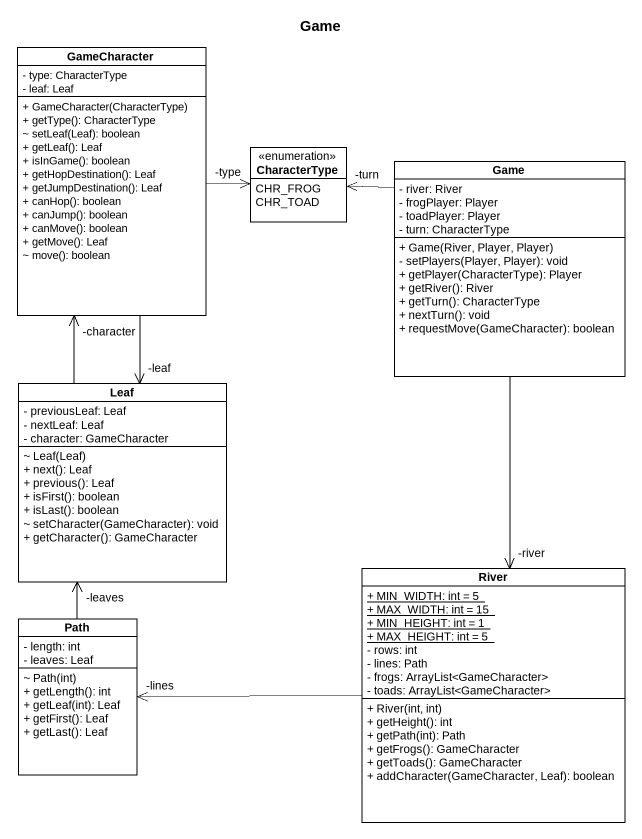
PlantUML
@startuml
title Game
hide circle
hide empty members
skinparam classAttributeIconSize 0
class GameCharacter {
  - type: CharacterType
  - leaf: Leaf
  + GameCharacter(CharacterType)
  + getType(): CharacterType
  ~ setLeaf(Leaf): boolean
  + getLeaf(): Leaf
  + isInGame(): boolean
  + getHopDestination(): Leaf
  + getJumpDestination(): Leaf
  + canHop(): boolean
  + canJump(): boolean
  + canMove(): boolean
  + getMove(): Leaf
  ~ move(): boolean
}
enum CharacterType {
  CHR_FROG
  CHR_TOAD
}
class Game {
  - river: River
  - frogPlayer: Player
  - toadPlayer: Player
  - turn: CharacterType
  + Game(River, Player, Player)
  - setPlayers(Player, Player): void
  + getPlayer(CharacterType): Player
  + getRiver(): River
  + getTurn(): CharacterType
  + nextTurn(): void
  + requestMove(GameCharacter): boolean
}
class Leaf {
  - previousLeaf: Leaf
  - nextLeaf: Leaf
  - character: GameCharacter
  ~ Leaf(Leaf)
  + next(): Leaf
  + previous(): Leaf
  + isFirst(): boolean
  + isLast(): boolean
  ~ setCharacter(GameCharacter): void
  + getCharacter(): GameCharacter
}
class River {
  {static} + MIN_WIDTH: int = 5
  {static} + MAX_WIDTH: int = 15
  {static} + MIN_HEIGHT: int = 1
  {static} + MAX_HEIGHT: int = 5
  - rows: int
  - lines: Path
  - frogs: ArrayList<GameCharacter>
  - toads: ArrayList<GameCharacter>
  + River(int, int)
  + getHeight(): int
  + getPath(int): Path
  + getFrogs(): GameCharacter
  + getToads(): GameCharacter
  + addCharacter(GameCharacter, Leaf): boolean
}
class Path {
  - length: int
  - leaves: Leaf
  ~ Path(int)
  + getLength(): int
  + getLeaf(int): Leaf
  + getFirst(): Leaf
  + getLast(): Leaf
}
GameCharacter -right-> "-type" CharacterType
GameCharacter --> "-leaf" Leaf
Game -left-> "-turn" CharacterType
Game --> "-river" River
Leaf -up-> "-character" GameCharacter
River -left-> "-lines" Path
Path -up-> "-leaves" Leaf
@enduml
